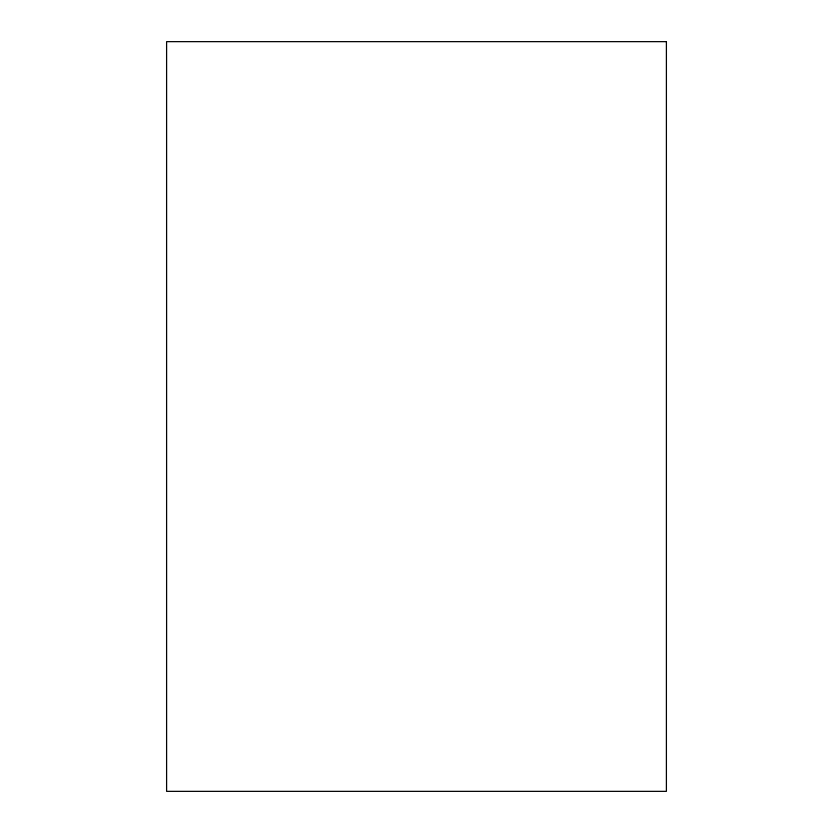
<?xml version="1.0" encoding="UTF-8"?>
<svg xmlns="http://www.w3.org/2000/svg" width="833" height="833" viewBox="0 0 833 833"><rect width="100%" height="100%" fill="white"/><g stroke="black" fill="none" stroke-linecap="round" stroke-linejoin="round"><path stroke-width="1.25" d="M666.4 41.65L166.6 41.65L166.6 791.35L666.4 791.35L666.4 41.65"/></g></svg>
